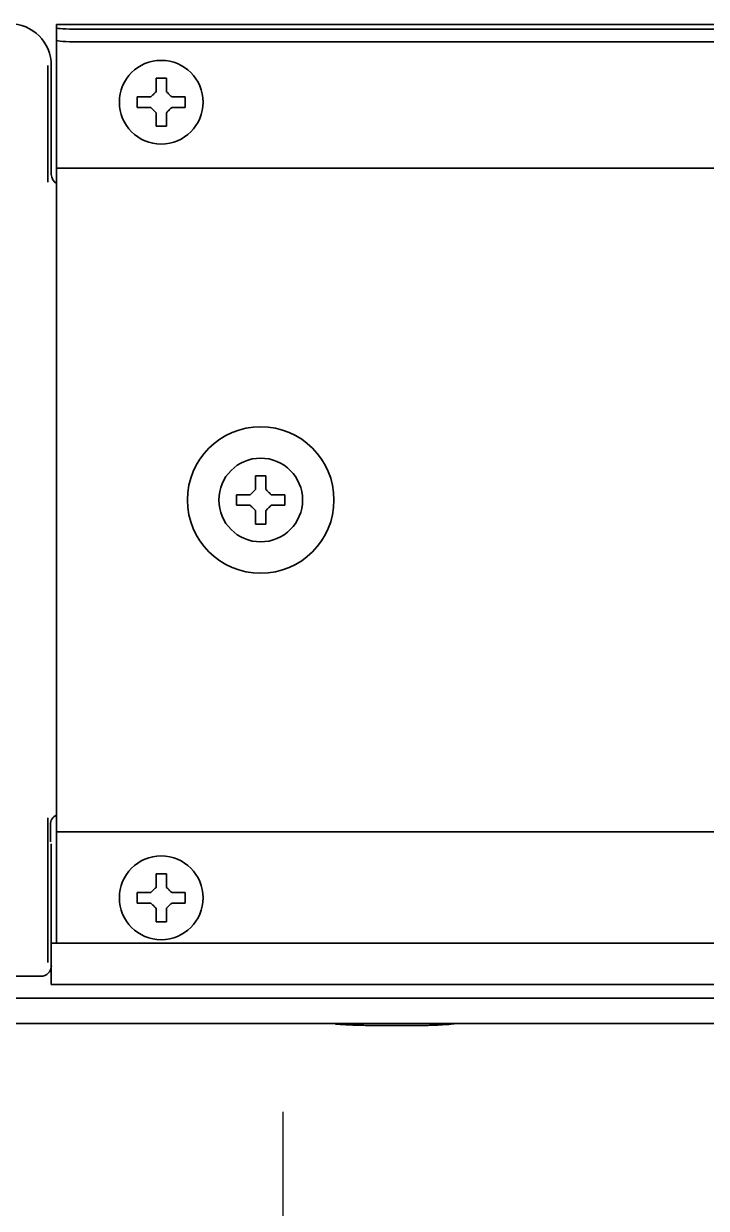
# Model space of a CAD drawing. Header units: inches. Extents: x 786 to 5755, y -850 to 3635.
# Drawn here: x 3459.1 to 3524.3, y 2462.9 to 2576.1 of the extents above; entities that cross this region are included whole.
import ezdxf

# ---------------------------------------------------------------- set-up
doc = ezdxf.new("R2010")
doc.units = ezdxf.units.IN
doc.layers.add('1', color=7, linetype='Continuous', true_color=0xffffff)

msp = doc.modelspace()

# ---------------------------------------------------------------- linework, layer by layer
at = {"color": 6}
msp.add_line((3483.85, 2472.1), (3483.85, 2372.1), dxfattribs=at)
at = {"layer": '1', "color": 7, "linetype": 'Continuous', "lineweight": 35}
for p, q in [((3462.24, 2575.97), (3462.24, 2575.98)), ((4189.24, 2575.98), (3462.24, 2575.98)), ((3462.24, 2575.97), (3462.24, 2575.66)), ((3462.24, 2574.46), (3462.24, 2575.66)), ((3462.24, 2573.78), (3462.24, 2574.46)), ((4187.24, 2575.52), (3464.24, 2575.52)), ((3462.24, 2563.25), (3462.24, 2573.78)), ((4187.24, 2574.32), (3464.24, 2574.32)), ((3461.42, 2572.05), (3461.42, 2560.92)), ((3461.74, 2572.05), (3461.74, 2561.65)), ((3469.94, 2568.55), (3469.94, 2569.05)), ((3474.54, 2569.05), (3474.54, 2568.55)), ((3469.94, 2568.05), (3469.94, 2568.55)), ((3474.54, 2568.55), (3474.54, 2568.05)), ((3462.24, 2563.25), (3462.24, 2562.25)), ((3462.24, 2562.25), (3462.24, 2560.05)), ((3462.24, 2562.25), (4189.24, 2562.25)), ((3462.24, 2501.05), (3462.24, 2560.05)), ((3479.44, 2530.55), (3479.44, 2531.05)), ((3479.44, 2530.05), (3479.44, 2530.55)), ((3484.04, 2531.05), (3484.04, 2530.55)), ((3484.04, 2530.55), (3484.04, 2530.05)), ((3462.24, 2501.05), (3462.24, 2498.85)), ((3461.42, 2500.18), (3461.42, 2486.37)), ((3461.65, 2499.54), (3461.65, 2499.54)), ((3461.65, 2497.91), (3461.65, 2499.54)), ((3461.65, 2497.91), (3461.65, 2499.54)), ((3462.24, 2497.85), (3462.24, 2498.85)), ((3462.24, 2498.85), (4189.24, 2498.85)), ((3461.74, 2497.72), (3461.74, 2488.22)), ((3462.24, 2488.22), (3462.24, 2497.85)), ((3469.94, 2492.55), (3469.94, 2493.05)), ((3474.54, 2493.05), (3474.54, 2492.55)), ((3469.94, 2492.05), (3469.94, 2492.55)), ((3474.54, 2492.55), (3474.54, 2492.05)), ((3461.74, 2488.22), (3461.74, 2488.03)), ((4189.24, 2488.22), (3461.74, 2488.22)), ((3461.74, 2488.03), (3461.74, 2484.49)), ((3460.74, 2485.05), (3401.74, 2485.05)), ((3461.74, 2484.49), (3461.74, 2484.28)), ((3461.74, 2484.28), (4189.24, 2484.28)), ((4253.74, 2482.95), (3397.74, 2482.95)), ((3525.66, 2480.55), (3445.96, 2480.55))]:
    msp.add_line(p, q, dxfattribs=at)
for centre, radius in [((3472.24, 2568.55), 4), ((3481.74, 2530.55), 7), ((3481.74, 2530.55), 4), ((3472.24, 2492.55), 4)]:
    msp.add_circle(centre, radius, dxfattribs=at)
msp.add_arc((3457.74, 2572.05), 4, 0, 90, dxfattribs=at)
for centre, major_axis, ratio, start_param, end_param in [((3464.24, 2575.66), (-2, 0), 0.069756, 0, 1.570796), ((3464.24, 2574.46), (2, 0), 0.069756, 3.141593, 4.712389), ((3462.74, 2561.65), (-0.708, -0.708), 0.998783, 5.498396, 6.545231), ((3462.65, 2499.54), (0.709, -0.709), 0.997569, 2.780516, 3.926382), ((3460.74, 2486.05), (0.708, -0.708), 0.998783, 5.498396, 7.067974)]:
    msp.add_ellipse(centre, major_axis=major_axis, ratio=ratio, start_param=start_param, end_param=end_param, dxfattribs=at)
for points in [[(3471.74, 2569.55), (3471.74, 2569.61), (3471.74, 2569.71), (3471.74, 2569.87), (3471.74, 2570.03), (3471.74, 2570.19), (3471.74, 2570.34), (3471.74, 2570.5), (3471.74, 2570.66), (3471.74, 2570.79), (3471.74, 2570.85)], [(3471.74, 2570.85), (3471.91, 2570.85), (3472.24, 2570.85), (3472.57, 2570.85), (3472.74, 2570.85)], [(3471.24, 2569.05), (3471.26, 2569.07), (3471.31, 2569.12), (3471.38, 2569.19), (3471.45, 2569.26), (3471.53, 2569.34), (3471.6, 2569.41), (3471.67, 2569.48), (3471.72, 2569.53), (3471.74, 2569.55)], [(3472.74, 2569.55), (3472.77, 2569.52), (3472.82, 2569.47), (3472.89, 2569.4), (3472.96, 2569.33), (3473.03, 2569.26), (3473.1, 2569.19), (3473.17, 2569.12), (3473.22, 2569.07), (3473.24, 2569.05)], [(3473.24, 2569.05), (3473.29, 2569.05), (3473.4, 2569.05), (3473.56, 2569.05), (3473.72, 2569.05), (3473.88, 2569.05), (3474.03, 2569.05), (3474.19, 2569.05), (3474.35, 2569.05), (3474.48, 2569.05), (3474.54, 2569.05)], [(3471.24, 2568.05), (3471.19, 2568.05), (3471.08, 2568.05), (3470.92, 2568.05), (3470.76, 2568.05), (3470.6, 2568.05), (3470.45, 2568.05), (3470.29, 2568.05), (3470.13, 2568.05), (3470, 2568.05), (3469.94, 2568.05)], [(3471.74, 2567.55), (3471.71, 2567.58), (3471.66, 2567.63), (3471.59, 2567.7), (3471.52, 2567.77), (3471.45, 2567.84), (3471.38, 2567.91), (3471.31, 2567.98), (3471.26, 2568.03), (3471.24, 2568.05)], [(3473.24, 2568.05), (3473.22, 2568.03), (3473.17, 2567.98), (3473.1, 2567.91), (3473.03, 2567.84), (3472.95, 2567.77), (3472.88, 2567.69), (3472.81, 2567.62), (3472.76, 2567.57), (3472.74, 2567.55)], [(3472.74, 2567.55), (3472.74, 2567.5), (3472.74, 2567.39), (3472.74, 2567.23), (3472.74, 2567.07), (3472.74, 2566.91), (3472.74, 2566.76), (3472.74, 2566.6), (3472.74, 2566.44), (3472.74, 2566.31), (3472.74, 2566.25)], [(3472.74, 2566.25), (3472.57, 2566.25), (3472.24, 2566.25), (3471.91, 2566.25), (3471.74, 2566.25)], [(3481.24, 2531.55), (3481.24, 2531.61), (3481.24, 2531.71), (3481.24, 2531.87), (3481.24, 2532.03), (3481.24, 2532.19), (3481.24, 2532.34), (3481.24, 2532.5), (3481.24, 2532.66), (3481.24, 2532.79), (3481.24, 2532.85)], [(3481.24, 2532.85), (3481.41, 2532.85), (3481.74, 2532.85), (3482.07, 2532.85), (3482.24, 2532.85)], [(3480.74, 2531.05), (3480.76, 2531.07), (3480.81, 2531.12), (3480.88, 2531.19), (3480.95, 2531.26), (3481.03, 2531.34), (3481.1, 2531.41), (3481.17, 2531.48), (3481.22, 2531.53), (3481.24, 2531.55)], [(3482.24, 2531.55), (3482.27, 2531.52), (3482.32, 2531.47), (3482.39, 2531.4), (3482.46, 2531.33), (3482.53, 2531.26), (3482.6, 2531.19), (3482.67, 2531.12), (3482.72, 2531.07), (3482.74, 2531.05)], [(3482.74, 2531.05), (3482.79, 2531.05), (3482.9, 2531.05), (3483.06, 2531.05), (3483.22, 2531.05), (3483.38, 2531.05), (3483.53, 2531.05), (3483.69, 2531.05), (3483.85, 2531.05), (3483.98, 2531.05), (3484.04, 2531.05)], [(3480.74, 2530.05), (3480.69, 2530.05), (3480.58, 2530.05), (3480.42, 2530.05), (3480.26, 2530.05), (3480.1, 2530.05), (3479.95, 2530.05), (3479.79, 2530.05), (3479.63, 2530.05), (3479.5, 2530.05), (3479.44, 2530.05)], [(3481.24, 2529.55), (3481.21, 2529.58), (3481.16, 2529.63), (3481.09, 2529.7), (3481.02, 2529.77), (3480.95, 2529.84), (3480.88, 2529.91), (3480.81, 2529.98), (3480.76, 2530.03), (3480.74, 2530.05)], [(3482.74, 2530.05), (3482.72, 2530.03), (3482.67, 2529.98), (3482.6, 2529.91), (3482.53, 2529.84), (3482.45, 2529.77), (3482.38, 2529.69), (3482.31, 2529.62), (3482.26, 2529.57), (3482.24, 2529.55)], [(3482.24, 2529.55), (3482.24, 2529.5), (3482.24, 2529.39), (3482.24, 2529.23), (3482.24, 2529.07), (3482.24, 2528.91), (3482.24, 2528.76), (3482.24, 2528.6), (3482.24, 2528.44), (3482.24, 2528.31), (3482.24, 2528.25)], [(3482.24, 2528.25), (3482.07, 2528.25), (3481.74, 2528.25), (3481.41, 2528.25), (3481.24, 2528.25)], [(3471.74, 2493.55), (3471.74, 2493.61), (3471.74, 2493.71), (3471.74, 2493.87), (3471.74, 2494.03), (3471.74, 2494.19), (3471.74, 2494.34), (3471.74, 2494.5), (3471.74, 2494.66), (3471.74, 2494.79), (3471.74, 2494.85)], [(3471.74, 2494.85), (3471.91, 2494.85), (3472.24, 2494.85), (3472.57, 2494.85), (3472.74, 2494.85)], [(3471.24, 2493.05), (3471.26, 2493.07), (3471.31, 2493.12), (3471.38, 2493.19), (3471.45, 2493.26), (3471.53, 2493.34), (3471.6, 2493.41), (3471.67, 2493.48), (3471.72, 2493.53), (3471.74, 2493.55)], [(3472.74, 2493.55), (3472.77, 2493.52), (3472.82, 2493.47), (3472.89, 2493.4), (3472.96, 2493.33), (3473.03, 2493.26), (3473.1, 2493.19), (3473.17, 2493.12), (3473.22, 2493.07), (3473.24, 2493.05)], [(3473.24, 2493.05), (3473.29, 2493.05), (3473.4, 2493.05), (3473.56, 2493.05), (3473.72, 2493.05), (3473.88, 2493.05), (3474.03, 2493.05), (3474.19, 2493.05), (3474.35, 2493.05), (3474.48, 2493.05), (3474.54, 2493.05)], [(3471.24, 2492.05), (3471.19, 2492.05), (3471.08, 2492.05), (3470.92, 2492.05), (3470.76, 2492.05), (3470.6, 2492.05), (3470.45, 2492.05), (3470.29, 2492.05), (3470.13, 2492.05), (3470, 2492.05), (3469.94, 2492.05)], [(3471.74, 2491.55), (3471.71, 2491.58), (3471.66, 2491.63), (3471.59, 2491.7), (3471.52, 2491.77), (3471.45, 2491.84), (3471.38, 2491.91), (3471.31, 2491.98), (3471.26, 2492.03), (3471.24, 2492.05)], [(3473.24, 2492.05), (3473.22, 2492.03), (3473.17, 2491.98), (3473.1, 2491.91), (3473.03, 2491.84), (3472.95, 2491.77), (3472.88, 2491.69), (3472.81, 2491.62), (3472.76, 2491.57), (3472.74, 2491.55)], [(3472.74, 2491.55), (3472.74, 2491.5), (3472.74, 2491.39), (3472.74, 2491.23), (3472.74, 2491.07), (3472.74, 2490.91), (3472.74, 2490.76), (3472.74, 2490.6), (3472.74, 2490.44), (3472.74, 2490.31), (3472.74, 2490.25)], [(3472.74, 2490.25), (3472.57, 2490.25), (3472.24, 2490.25), (3471.91, 2490.25), (3471.74, 2490.25)]]:
    msp.add_open_spline(points, degree=3, dxfattribs=at)
for points, knots in [([(3472.74, 2570.85), (3472.74, 2570.65), (3472.74, 2570.44), (3472.74, 2570.11), (3472.74, 2570), (3472.74, 2569.78), (3472.74, 2569.67), (3472.74, 2569.55)], [0, 0, 0, 0, 0.5, 0.5, 0.75, 0.75, 1, 1, 1, 1]), ([(3469.94, 2569.05), (3470.14, 2569.05), (3470.35, 2569.05), (3470.68, 2569.05), (3470.79, 2569.05), (3471.01, 2569.05), (3471.12, 2569.05), (3471.24, 2569.05)], [0, 0, 0, 0, 0.5, 0.5, 0.75, 0.75, 1, 1, 1, 1]), ([(3474.54, 2568.05), (3474.34, 2568.05), (3474.13, 2568.05), (3473.8, 2568.05), (3473.69, 2568.05), (3473.47, 2568.05), (3473.36, 2568.05), (3473.24, 2568.05)], [0, 0, 0, 0, 0.5, 0.5, 0.75, 0.75, 1, 1, 1, 1]), ([(3471.74, 2566.25), (3471.74, 2566.45), (3471.74, 2566.66), (3471.74, 2566.99), (3471.74, 2567.1), (3471.74, 2567.32), (3471.74, 2567.44), (3471.74, 2567.55)], [0, 0, 0, 0, 0.5, 0.5, 0.75, 0.75, 1, 1, 1, 1]), ([(3482.24, 2532.85), (3482.24, 2532.65), (3482.24, 2532.44), (3482.24, 2532.11), (3482.24, 2532), (3482.24, 2531.78), (3482.24, 2531.67), (3482.24, 2531.55)], [0, 0, 0, 0, 0.5, 0.5, 0.75, 0.75, 1, 1, 1, 1]), ([(3479.44, 2531.05), (3479.64, 2531.05), (3479.85, 2531.05), (3480.18, 2531.05), (3480.29, 2531.05), (3480.51, 2531.05), (3480.62, 2531.05), (3480.74, 2531.05)], [0, 0, 0, 0, 0.5, 0.5, 0.75, 0.75, 1, 1, 1, 1]), ([(3481.24, 2528.25), (3481.24, 2528.45), (3481.24, 2528.66), (3481.24, 2528.99), (3481.24, 2529.1), (3481.24, 2529.32), (3481.24, 2529.44), (3481.24, 2529.55)], [0, 0, 0, 0, 0.5, 0.5, 0.75, 0.75, 1, 1, 1, 1]), ([(3484.04, 2530.05), (3483.84, 2530.05), (3483.63, 2530.05), (3483.3, 2530.05), (3483.19, 2530.05), (3482.97, 2530.05), (3482.86, 2530.05), (3482.74, 2530.05)], [0, 0, 0, 0, 0.5, 0.5, 0.75, 0.75, 1, 1, 1, 1]), ([(3472.74, 2494.85), (3472.74, 2494.65), (3472.74, 2494.44), (3472.74, 2494.11), (3472.74, 2494), (3472.74, 2493.78), (3472.74, 2493.67), (3472.74, 2493.55)], [0, 0, 0, 0, 0.5, 0.5, 0.75, 0.75, 1, 1, 1, 1]), ([(3469.94, 2493.05), (3470.14, 2493.05), (3470.35, 2493.05), (3470.68, 2493.05), (3470.79, 2493.05), (3471.01, 2493.05), (3471.12, 2493.05), (3471.24, 2493.05)], [0, 0, 0, 0, 0.5, 0.5, 0.75, 0.75, 1, 1, 1, 1]), ([(3474.54, 2492.05), (3474.34, 2492.05), (3474.13, 2492.05), (3473.8, 2492.05), (3473.69, 2492.05), (3473.47, 2492.05), (3473.36, 2492.05), (3473.24, 2492.05)], [0, 0, 0, 0, 0.5, 0.5, 0.75, 0.75, 1, 1, 1, 1]), ([(3471.74, 2490.25), (3471.74, 2490.45), (3471.74, 2490.66), (3471.74, 2490.99), (3471.74, 2491.1), (3471.74, 2491.32), (3471.74, 2491.44), (3471.74, 2491.55)], [0, 0, 0, 0, 0.5, 0.5, 0.75, 0.75, 1, 1, 1, 1]), ([(3500.45, 2480.54), (3500.31, 2480.52), (3500.16, 2480.51), (3499.86, 2480.48), (3499.71, 2480.46), (3499.26, 2480.43), (3498.96, 2480.41), (3498.51, 2480.39), (3498.36, 2480.38), (3498.05, 2480.37), (3497.9, 2480.37), (3497.45, 2480.36), (3497.14, 2480.35), (3496.54, 2480.34), (3496.23, 2480.34), (3495.93, 2480.34)], [0, 0, 0, 0, 0.098851, 0.098851, 0.198979, 0.198979, 0.399234, 0.399234, 0.499362, 0.499362, 0.599489, 0.599489, 0.799745, 0.799745, 1, 1, 1, 1]), ([(3495.93, 2480.34), (3495.46, 2480.34), (3494.54, 2480.34), (3493.61, 2480.34), (3492.69, 2480.35), (3492.23, 2480.36), (3491.3, 2480.37), (3490.84, 2480.39), (3490.15, 2480.41), (3489.92, 2480.42), (3489.46, 2480.45), (3489.23, 2480.46), (3488.97, 2480.48), (3488.93, 2480.48), (3488.89, 2480.49)], [0, 0, 0, 0, 0.196744, 0.393488, 0.393488, 0.590232, 0.590232, 0.786976, 0.786976, 0.885347, 0.885347, 0.983719, 0.983719, 1, 1, 1, 1])]:
    msp.add_open_spline(points, degree=3, knots=knots, dxfattribs=at)

doc.saveas('drawing.dxf')
